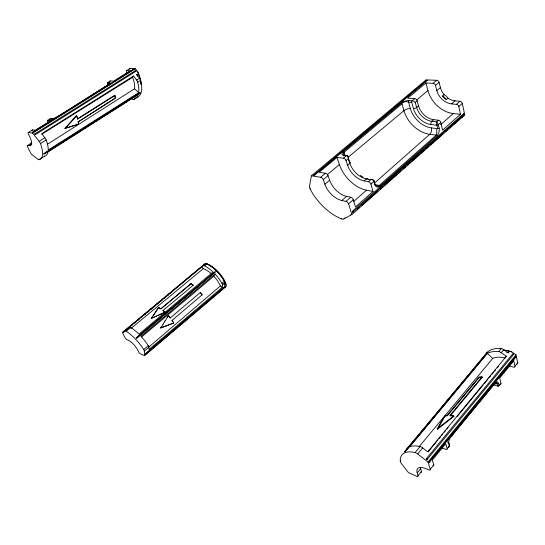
<?xml version="1.0" encoding="UTF-8"?>
<svg xmlns="http://www.w3.org/2000/svg" width="545" height="545" viewBox="0 0 545 545"><rect width="100%" height="100%" fill="white"/><g stroke="black" fill="none" stroke-linecap="round" stroke-linejoin="round"><path stroke-width="0.82" d="M145.59 354.195C144.772 354.277 146.162 354.127 145.392 353.712L225.719 285.743M313.784 175.292L314.649 175.034L427.246 80.456L426.238 80.64L313.641 175.245L314.056 174.516M140.181 92.984L139.963 92.514L43.811 153.561L44.07 154.072L140.126 93.1L43.764 154.031M203.85 264.277L204.327 264.271M225.024 287.045L225.058 286.67M136.052 71.157L135.719 70.496L136.039 71.191L35.486 134.561L35.009 133.838M450.783 437.138L495.044 383.142L450.388 437.247L450.783 437.11A5.021 2.548 -71.1 0 0 448.787 443.916M32.836 132.019L134.084 68.97M222.251 287.351L222.428 284.858A2.786 1.254 49.6 0 0 221.965 283.339A22.945 10.123 49.8 0 0 214.989 273.985L141.012 336.279A23.817 8.209 49.8 0 1 148.24 345.666A2.963 1.042 49.6 0 1 148.853 347.213L148.969 349.488L222.251 287.351L220.398 285.907A17.835 7.868 49.8 0 0 213.831 276.199L214.989 273.985M204.273 264.577L205.649 263.596A20.179 8.999 49.8 0 1 225.8 283.836L224.642 285.055L224.812 282.841A2.78 1.26 49.6 0 0 224.349 281.315A22.917 10.178 49.8 0 0 206.902 263.794A2.773 1.247 50.3 0 0 205.731 263.671L204.273 264.577A20.206 8.972 49.8 0 1 205.274 264.897M427.178 459.394C427.253 458.406 425.863 460.007 427.164 459.435L513.574 354.441L513.063 353.732L513.594 354.4M311.393 175.837L309.553 186.022A5.028 2.936 50.1 0 0 310.18 189.047A42.653 25.806 49.4 0 0 341.197 218.817A5.062 2.97 48.2 0 0 343.834 218.913L351.866 214.539L464.769 114.961L462.31 103.448A2.303 1.737 47.5 0 0 459.966 101.275L455.034 100.811A14.708 11.152 49.2 0 1 447.97 98.134A9.054 6.704 48.8 0 0 444.12 94.653A14.708 11.152 49.2 0 1 440.401 87.568L439.066 82.377A2.289 1.717 50.6 0 0 436.695 80.292L426.067 79.883L311.393 175.837L320.698 177.261A2.568 1.533 50.2 0 1 323.274 179.666L324.868 184.244A17.638 10.668 49.4 0 0 341.892 200.506L346.021 201.378A2.582 1.546 48.4 0 1 348.589 203.878L351.866 214.539L350.857 214.73L351.382 214.458M438.418 120.213L433.643 119.662A15.26 11.132 49.2 0 1 418.54 105.859L417.15 100.791A2.344 1.69 50.5 0 0 414.745 98.645L407.721 98.236L425.945 82.997L433.105 83.296A2.296 1.71 50.6 0 1 435.482 85.388L436.824 90.559A14.797 11.152 49.2 0 0 451.539 103.891L456.444 104.374A2.316 1.73 47.5 0 1 458.795 106.554L460.471 114.314L442.567 130.119L440.803 122.448A2.357 1.71 47.7 0 0 438.418 120.207L436.463 122.332L437.485 128.804M449.591 445.653L447.166 448.664A2.173 1.015 39.9 0 1 445.899 449.421L442.179 448.017M152.375 317.878L151.517 318.273M191.097 283.659L160.85 308.804A18.816 7.16 49.8 0 0 158.588 307.428L158.534 307.571A18.53 7.051 49.8 0 1 160.795 308.933L191.097 283.659A18.353 7.712 49.8 0 1 193.257 285.192L193.196 285.314A18.074 7.596 49.8 0 0 191.036 283.788M162.962 310.534L163.016 310.418A18.816 7.16 49.8 0 1 165.101 312.231L165.053 312.346A18.53 7.051 49.8 0 0 162.962 310.534L193.257 285.192M173.685 323.151A18.53 7.051 49.8 0 0 172.009 320.453L172.063 320.337A18.816 7.16 49.8 0 1 173.753 323.022L160.748 327.981L163.2 323.975M170.21 317.987L170.265 317.871A18.816 7.16 49.8 0 0 168.378 315.596L168.323 315.712A18.53 7.051 49.8 0 1 170.21 317.987L200.383 292.413A18.353 7.712 49.8 0 1 202.12 294.825L202.052 294.954A18.074 7.596 49.8 0 0 200.322 292.529L200.383 292.413M35.486 134.561L34.921 134.479L34.894 133.906L135.582 70.523M374.095 181.315L370.941 184.142L373.053 191.486L355.497 206.984L353.289 199.722A2.575 1.56 48.3 0 0 350.735 197.242L346.572 196.384A17.515 10.702 49.4 0 1 329.643 180.245L328.056 175.647A2.555 1.54 50.2 0 0 325.494 173.256L319.132 172.315L336.987 157.382L343.479 158.214A2.514 1.574 50.3 0 1 346.014 160.557L347.567 165.251A17.058 10.832 49.4 0 0 364.135 180.906L368.413 181.71A2.527 1.594 48.2 0 1 370.941 184.142M437.587 429.126L444.897 416.312A27.536 13.353 39.2 0 1 447.329 415.781L479.246 377.406A26.596 14.088 37.9 0 1 482.257 377.222L481.937 376.915A27.005 14.306 37.9 0 0 478.946 377.12L447.023 415.474A27.959 13.557 39.2 0 0 444.597 416.019L438.575 426.299L437.267 428.813L437.587 429.126L453.944 416.353L453.576 415.992A27.959 13.557 39.2 0 0 449.979 415.426L481.937 376.915M506.332 356.239L505.269 358.051A26.112 14.443 37.1 0 0 492.68 358.467L487.394 353.398L409.663 446.866A35.738 15.832 40.4 0 1 420.079 446.553A4.367 1.989 40.8 0 1 422.682 447.895L427.75 451.859L506.332 356.239L501.243 352.663A4.013 2.275 37.7 0 0 498.716 351.627A33.592 18.585 37.1 0 0 487.394 353.398M160.748 327.981L161.715 326.414M163.146 324.084L164.624 321.666M164.57 321.775L165.094 320.896M165.046 321.012L167.444 317.101M167.397 317.21L167.915 316.345M167.86 316.461L168.378 315.596M512.77 353.834L426.299 458.747L426.449 459.442M134.097 69.079L133.627 68.786L133.532 69.14M151.469 318.389L152.43 316.863M151.926 317.687L153.779 314.778M153.281 315.596L154.671 313.409M154.174 314.22L155.557 312.053M155.066 312.857L156.435 310.711M155.945 311.508L158.166 308.075M156.817 310.18L158.588 307.428M41.883 134.172L132.578 77.322L133.491 76.062L136.577 80.047A3.29 1.608 57.5 0 1 137.66 82.145A27.291 13.026 57.7 0 1 138.621 92.705L48.239 150.038A28.619 10.757 55.7 0 0 46.168 139.963A3.536 1.363 55.6 0 0 44.894 137.735L41.706 133.695L133.491 76.062M426.279 458.774L426.953 458.958M515.659 357.152L515.659 356.321L429.256 461.649L429.153 462.494L515.986 357.098L515.57 356.457M77.737 119.042A22.515 9.319 56.4 0 0 76.709 115.785L76.429 115.506L64.957 128.395L78.466 124.185A22.515 9.319 56.4 0 0 78.296 121.808L115.145 98.045A21.541 9.81 57.2 0 0 114.695 95.273L77.485 118.79L77.737 119.042L114.941 95.511L114.695 95.273M352.424 211.228L352.622 212.339L463.693 114.593L463.802 113.585L352.479 211.167L353.119 211.76L352.84 212.243M76.709 115.785L65.196 128.634M400.882 460.484L400.275 461.22A4.251 1.846 41.5 0 0 401.297 463.4L408.518 472.685L416.748 476.33A2.146 0.927 41 0 0 417.988 475.731L417.184 472.876A14.838 6.465 40.5 0 1 425.407 468.496L428.997 469.954A2.214 0.981 40.6 0 0 430.237 469.245L428.029 462.065L515.999 354.836L511.823 351.92L509.241 351.178A29.512 16.479 36.9 0 0 503.723 350.088M400.275 461.22A35.875 15.635 40.5 0 1 415.092 452.568A4.394 1.969 41 0 1 417.702 453.937L422.682 447.895M428.132 451.846L437.839 440.04M438.923 438.725L440.537 436.756M441.62 435.448L442.697 434.133M444.311 432.165L445.394 430.857M447.009 428.888L448.092 427.573M457.262 416.428L483.156 384.94M484.232 383.632L488.007 379.041M489.09 377.726L490.704 375.757M491.788 374.449L493.402 372.48M494.479 371.172L495.562 369.857M497.176 367.889L498.259 366.581M430.237 469.245L433.793 464.926L432.308 460.048L445.735 443.705L447.166 448.664M493.307 384.77L497.571 386.037A1.008 0.668 -6.3 0 0 498.947 385.717L500.916 383.326L499.69 378.019L513.799 360.844L514.964 366.247A2.017 1.138 37 0 1 513.608 367.167L509.371 366.002M514.964 366.247L517.723 362.895L515.999 354.836M501.243 352.663L503.723 349.658L508.233 352.813L509.582 351.273M417.184 472.876L420.685 468.632A14.749 6.499 40.4 0 1 420.427 467.303M415.092 452.568L420.079 446.553M498.716 351.627L501.202 348.63A4.006 2.289 37.6 0 1 503.723 349.658M449.979 415.426L450.306 415.753L482.257 377.222M417.988 475.731L421.489 471.514L420.685 468.632M486.249 393.34L487.21 392.182M487.325 352.165L404.492 451.648L404.71 452.084L487.448 352.669L487.291 352.193L487.857 352.295L405.139 451.825M421.387 431.763L407.953 447.901A35.738 15.832 40.4 0 0 406.263 449.85M421.81 431.252L426.905 425.127M427.328 424.623L469.906 373.482M470.417 372.862L478.04 363.706M478.537 363.106L483.544 357.091M484.042 356.491L485.527 354.706A33.592 18.585 37.1 0 0 484.423 355.81M419.091 446.702L492.68 358.467M145.352 353.746L145.215 354.195M56.966 117.332L108.557 84.516L56.884 117.386M123.599 331.619L204.334 264.291M373.945 181.505L373.965 181.492A1.274 0.572 -15.3 0 0 373.72 180.722L374.817 184.551A1.274 0.593 -16.3 0 0 374.715 183.767M444.12 94.653L442.458 96.029A14.749 11.152 49.2 0 0 446.355 99.565L447.97 98.134M348.589 203.878L353.289 199.722M440.803 122.448L438.275 124.676A1.219 0.504 -16 0 1 436.654 125.193L430.897 124.512A17.713 12.842 49.2 0 1 413.423 108.51L411.734 102.406A1.199 0.722 -82.3 0 1 412.163 100.798L414.745 98.645M458.795 106.554L462.31 103.448M353.385 201.745L366.465 190.198L373.053 191.486M374.395 183.188L429.719 134.322A4.769 2.684 -80.4 0 0 431.49 127.912A21.5 15.587 49.2 0 1 410.344 108.53L408.58 102.208A1.192 0.709 -83.8 0 1 408.982 100.607L412.17 100.798A2.514 1.104 23.3 0 1 415.174 102.385L415.14 102.392M440.551 124.757L453.249 113.544L460.471 114.314M379.191 185.45L436.198 135.16A0.709 0.504 47.4 0 1 436.913 135.834L379.933 186.179A0.749 0.477 47.9 0 0 379.191 185.45L375.396 184.741M341.892 200.506L346.572 196.384M364.135 180.906L366.376 178.937A2.521 1.54 -78.4 0 1 368.12 179.06M433.643 119.662L431.776 121.303A2.384 1.335 -80.7 0 0 430.897 124.512M451.539 103.891L455.034 100.811M343.834 218.913L345.005 217.877M357.425 209.157L359.332 207.475M361.873 205.233L364.421 202.992M365.688 201.868L377.774 191.22M380.315 188.972L382.863 186.731M384.77 185.048L387.311 182.807M388.585 181.689L396.855 174.4M398.123 173.276L400.67 171.035M403.211 168.793L405.759 166.552M407.667 164.869L410.208 162.628M411.482 161.504L419.112 154.773M421.019 153.09L424.201 150.291M426.108 148.608L428.649 146.367M430.557 144.684L442.642 134.029M445.824 131.229L447.098 130.105M449.005 128.429L452.18 125.623M453.454 124.498L462.358 116.65M225.541 286.227L145.433 354.114M346.021 201.378L350.735 197.242M368.413 181.71L370.668 179.727A2.739 2.18 -55.6 0 1 373.713 180.627M456.444 104.374L459.966 101.275M341.197 218.817L341.606 218.463M437.267 428.813L453.576 415.992M148.771 347.111L220.398 285.907M172.009 320.453L202.12 294.825M144.582 355.647L226.121 286.527L226.277 284.504A19.491 8.7 49.8 0 0 205.39 263.514L122.407 332.484L125.227 338.009A1.465 0.497 50.1 0 0 126.61 339.467L128.409 340.305A9.871 3.345 49.8 0 1 137.653 349.965L138.88 352.295A1.472 0.504 49.6 0 0 140.276 353.739L144.582 355.647L144.309 351.062L148.853 347.213M222.428 284.858L224.812 282.841M144.963 354.877L225.003 286.936M310.18 189.047L310.589 188.699M144.309 351.062A2.97 1.029 49.6 0 0 143.682 349.515L148.24 345.666M221.965 283.339L224.349 281.315M141.577 336.987L213.831 276.199M343.479 158.214L346.818 155.509A1.26 0.831 -80.4 0 1 347.635 156.129A1.26 0.797 -82.7 0 0 346.531 155.652L343.834 155.318A1.26 0.818 -81.8 0 1 344.862 155.604M323.274 179.666L328.056 175.647M346.014 160.557L348.31 158.636L349.849 163.337A17.004 10.845 49.4 0 0 366.376 178.937L370.668 179.727M417.15 100.791L415.215 102.392L416.639 107.454A15.308 11.125 49.2 0 0 431.776 121.303L436.538 121.855M435.482 85.388L439.066 82.377M136.182 337.941L215.009 271.71M136.693 338.472L215.384 271.866L136.284 337.92M122.407 332.484L125.064 330.978A2.963 1.015 50.1 0 1 126.181 331.258L130.739 327.45A23.817 8.209 49.8 0 1 138.982 334.167L213.041 272.03A22.945 10.123 49.8 0 0 204.511 265.79A2.773 1.24 50.3 0 0 203.34 265.66L128.286 327.94L129.615 327.177A2.95 1.036 50.1 0 1 130.739 327.45M204.511 265.79L206.902 263.794M344.018 152.3L401.992 103.782A0.702 0.497 50.6 0 0 401.27 103.134L343.268 151.612A0.743 0.47 50.4 0 1 344.018 152.3L345.223 155.965M320.698 177.261L325.494 173.256M433.105 83.296L436.695 80.292M166.28 312.489L167.581 311.399M179.966 301.024L181.267 299.927M324.868 184.244L329.643 180.245M347.567 165.251L349.849 163.337A2.521 1.056 -18.8 0 0 349.624 161.899M418.54 105.859L416.639 107.454A2.398 0.913 -17 0 1 413.423 108.51M436.824 90.559L440.401 87.568M123.613 332.348L129.615 327.177M131.42 325.821L132.721 324.738M134.676 323.103L135.977 322.02M137.933 320.385L139.234 319.302M141.189 317.667L142.49 316.584M144.439 314.949L145.74 313.866M147.695 312.231L148.996 311.147M150.951 309.512L152.253 308.429M154.208 306.794L155.509 305.711M157.464 304.076L158.765 302.993M160.714 301.358L162.015 300.275M163.97 298.64L165.271 297.556M167.226 295.921L168.528 294.838M170.483 293.203L171.784 292.113M203.34 265.66L205.731 263.664M327.334 174.652L339.392 164.57L336.987 157.382M348.139 157.267L403.94 110.642A4.789 1.826 -17.2 0 1 410.344 108.53M416.939 99.776L427.954 90.572L425.945 82.997M130.909 328.512L203.258 268.658A17.835 7.868 49.8 0 1 210.799 273.27M123.64 331.619L123.688 331.128M134.016 69.147L33.334 132.333L32.898 131.917M137.435 76.293A24.021 11.54 57.8 0 0 136.788 74.672L138.403 73.943A23.987 11.568 57.8 0 1 141.019 84.564M132.169 99.067A3.202 1.533 56.9 0 0 133.6 99.476A27.291 13.026 57.7 0 0 138.164 94.626L48.055 151.905A28.619 10.757 55.7 0 1 44.636 156.149L39.09 159.678A3.447 1.281 55 0 1 37.707 159.126L31.215 154.003L27.536 146.803A1.73 0.634 55.3 0 1 27.591 145.488L31.562 142.947A1.724 0.64 55.4 0 0 31.249 143.614M27.591 145.488L29.273 145.685L31.93 143.989M47.292 144.35L134.574 88.753A21.214 10.123 57.7 0 0 132.578 77.322M133.6 99.476L136.454 97.657A27.25 13.094 57.8 0 0 140.59 80.292A3.284 1.615 57.5 0 0 139.513 78.194L136.788 74.672M78.296 121.808L115.37 98.27A21.875 9.96 57.2 0 0 114.941 95.511M137.66 82.145L140.59 80.292M39.09 159.678A28.701 10.607 55.6 0 0 40.459 143.567L46.168 139.963M29.273 145.685A11.874 4.387 55.6 0 0 29.839 136.918L28.313 133.791A1.778 0.668 55.7 0 1 28.429 132.462L32.489 129.908L35.384 130.337L50.821 120.636L47.837 120.247A1.751 0.695 56.1 0 0 47.681 121.583L48.287 122.87M108.305 84.911L107.719 83.501A0.824 0.688 84.9 0 1 107.985 82.39L110.288 80.939L113.66 81.137L130.31 70.68L126.828 70.53A1.642 0.797 57.8 0 0 126.508 71.899L127.087 73.337M126.828 70.53L130.085 68.486L135.289 68.684L137.803 71.926L138.28 73.623M28.429 132.462L32.673 133.116L39.172 141.339L44.894 137.735M136.577 80.047L139.513 78.194M353.071 211.991L352.302 212.073M47.837 120.247L50.692 118.503A0.852 0.743 87.9 0 1 51.489 118.919M32.673 133.116L135.289 68.684M56.857 117.4L53.846 118.899M462.909 116.085L464.769 114.961M33.334 132.333L32.782 132.517M152.321 318.001L153.227 317.49M153.179 317.606L154.085 317.101M154.037 317.217L155.795 316.332M154.889 316.836L156.647 315.95M156.599 316.066L157.498 315.569M157.444 315.684L161.736 313.702M158.295 315.31L164.263 312.598M162.526 313.443L165.101 312.231M160.802 327.865L173.753 323.022M78.466 124.185L64.957 128.395M53.648 118.96L53.083 119.083M107.59 83.405L108.183 83.378M203.619 265.47L204.062 265.694M411.748 102.406L408.45 102.201M463.693 114.593L464.074 114.116L463.516 113.571M107.985 82.39L109.497 82.486A0.824 0.681 87.6 0 0 109.218 83.596L107.638 83.487M431.49 127.912L437.451 128.64A1.213 0.511 -14.5 0 0 439.086 128.15L438.275 124.676A2.541 0.906 63.7 0 0 436.593 122.08M436.198 135.16L429.719 134.322A26.33 19 49.2 0 1 403.94 110.642L401.992 103.782M508.233 352.813L507.96 352.731A29.553 16.445 37 0 0 506.693 352.39M494.799 383.012L497.02 383.666A1.008 0.681 -7.9 0 0 498.396 383.326L498.947 385.717M429.48 462.378L429.814 462.228L429.29 461.663M461.915 117.332L462.426 116.766M360.265 175.415L363.004 177.043M417.702 453.937L428.029 462.065M134.574 88.753L138.621 92.705M201.704 266.675L203.258 268.658M314.649 175.034L314.002 174.42L313.716 174.891M224.622 285.001L224.574 284.885A20.206 8.972 49.8 0 0 224.029 283.652M427.178 80.674L426.585 80.142L426.238 80.64M348.541 158.99L349.256 161.156M448.753 443.46L449.475 445.844A1.049 0.783 -11.9 0 0 449.141 444.809M496.992 383.557L497.571 386.037M448.528 442.669L448.555 442.785A1.049 0.77 -10.7 0 1 448.862 443.828M401.399 103.141A5.791 2.309 -15.9 0 1 409.063 100.532M343.725 155.4A6.07 2.636 -17.5 0 1 343.384 151.633M346.538 155.543A2.725 2.112 85.5 0 1 348.344 158.643M401.29 103.645A4.769 2.596 -3.2 0 1 408.621 102.044M343.793 155.931A5.034 2.977 -31.3 0 1 344.168 152.368M379.272 185.893A5.021 3.658 82.7 0 1 374.844 183.91M439.175 128.089A5.784 3.338 -82.1 0 1 436.886 135.698M379.892 186.043A6.084 3.781 -80.2 0 1 374.722 184.639M370.655 179.68A2.739 2.432 21.5 0 1 374.061 181.478M373.652 180.681A1.274 0.613 -17.7 0 1 374.163 181.253M366.465 190.198A28.122 17.856 49.4 0 1 339.392 164.57M347.703 156.047A2.63 1.69 -44.1 0 1 348.214 158.609M436.654 129.547A4.762 1.785 87.7 0 1 436.17 134.894M453.249 113.544A25.669 19.348 49.2 0 1 427.954 90.572M442.458 96.029A9.067 6.697 48.9 0 1 446.355 99.565M39.172 141.339A3.549 1.342 55.4 0 1 40.459 143.567M32.128 130.534A1.771 0.668 55.8 0 1 32.489 129.908M109.824 81.58A1.662 0.777 57.5 0 1 110.288 80.939M108.06 83.256A1.792 0.586 30.4 0 1 107.685 82.745M109.579 82.438A3.931 1.124 -22.7 0 1 108.523 84.509M56.953 116.923A4.122 1.206 -23.9 0 1 51.625 118.803M129.594 69.133A1.642 0.804 57.9 0 1 130.085 68.486M49.874 119.764A1.853 0.756 86.4 0 1 50.467 118.524M50.876 119.212A1.819 0.831 -46 0 1 51.448 118.98M109.034 84.298A3.277 0.443 -9 0 1 109.211 84.877M137.803 71.926A23.169 11.186 57.8 0 1 141.046 83.828M44.636 156.149A3.433 1.294 55.1 0 1 44.254 156.142M136.454 97.657A3.195 1.54 56.9 0 1 135.977 97.684M76.429 115.506A22.175 9.176 56.4 0 1 77.485 118.79M78.064 121.576A22.175 9.176 56.4 0 1 78.242 123.96M421.489 471.514A2.139 0.933 40.9 0 1 420.549 472.236M433.793 464.926A2.207 0.988 40.4 0 1 432.989 465.777M495.064 383.224A4.748 2.323 -73.3 0 1 498.457 383.237M449.536 445.885A2.309 1.451 12.1 0 1 448.201 447.173M517.723 362.895A2.01 1.145 36.8 0 1 516.919 363.897M500.916 383.326A2.051 1.117 37.7 0 1 500.051 384.3M494.84 384.423A3.931 1.151 -62.7 0 1 497.19 383.278M448.194 443.024A4.128 2.616 -53.3 0 1 447.765 441.511M448.031 440.101A4.128 2.616 -53.3 0 1 450.313 437.117M493.688 385.063A1.955 1.001 -75.3 0 1 492.932 385.111M498.382 386.187A2.16 0.586 60.5 0 1 498.273 386.092M487.686 391.603A1.996 1.063 38.3 0 1 486.951 392.489M485.316 394.716A2.119 1.628 62.1 0 0 486.072 393.735A2.064 1.962 -23.6 0 1 485.357 394.478M449.223 445.027A2.139 1.54 -40 0 0 449.209 444.849A1.042 0.749 -9.1 0 1 449.577 445.653M448.923 446.096A2.139 1.54 -40 0 1 448.801 446.28M501.57 375.232A1.962 1.083 37.6 0 1 501.121 375.696M504.288 371.969A1.955 1.083 37.5 0 1 503.846 372.405M504.616 350.251A28.497 15.928 36.9 0 1 511.823 351.92M485.615 354.7A33.531 18.666 37 0 1 501.202 348.63M450.306 415.753A27.536 13.353 39.2 0 1 453.944 416.353M126.181 331.258A23.871 8.086 49.8 0 1 143.682 349.515M51.707 118.749L50.474 118.599A0.852 0.763 -89.6 0 1 51.509 118.933L52.736 119.089A0.858 0.756 89.3 0 0 51.707 118.749"/></g></svg>
